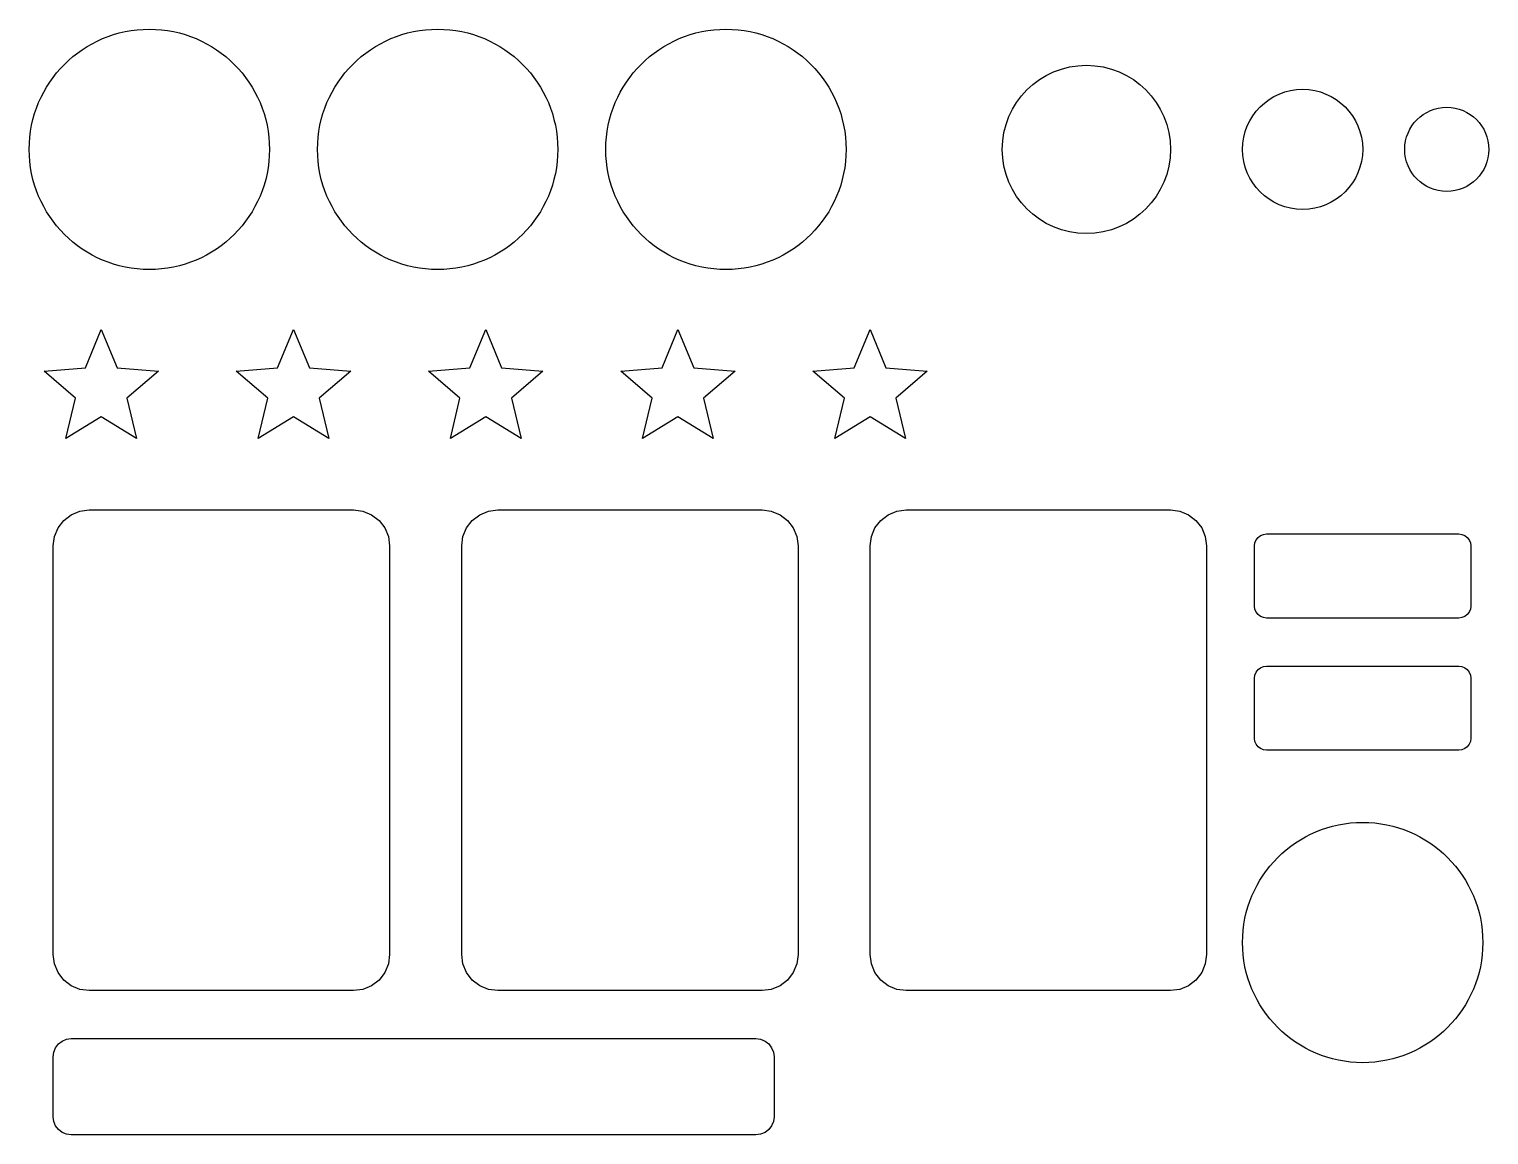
# Model space of a CAD drawing. Header units: millimetres. Extents: x 6 to 128, y 2 to 94.
import ezdxf

# ---------------------------------------------------------------- set-up
doc = ezdxf.new("R2010")
doc.units = ezdxf.units.MM
doc.layers.add('CUT', color=1, linetype='CONTINUOUS')

msp = doc.modelspace()

# ---------------------------------------------------------------- linework, layer by layer
at = {"layer": 'CUT'}
for points in [[(12, 69), (13.32, 65.82), (16.76, 65.55), (14.14, 63.3), (14.94, 59.95), (12, 61.75), (9.06, 59.95), (9.86, 63.3), (7.24, 65.55), (10.68, 65.82)], [(28, 69), (29.32, 65.82), (32.76, 65.55), (30.14, 63.3), (30.94, 59.95), (28, 61.75), (25.06, 59.95), (25.86, 63.3), (23.24, 65.55), (26.68, 65.82)], [(44, 69), (45.32, 65.82), (48.76, 65.55), (46.14, 63.3), (46.94, 59.95), (44, 61.75), (41.06, 59.95), (41.86, 63.3), (39.24, 65.55), (42.68, 65.82)], [(60, 69), (61.32, 65.82), (64.76, 65.55), (62.14, 63.3), (62.94, 59.95), (60, 61.75), (57.06, 59.95), (57.86, 63.3), (55.24, 65.55), (58.68, 65.82)], [(76, 69), (77.32, 65.82), (80.76, 65.55), (78.14, 63.3), (78.94, 59.95), (76, 61.75), (73.06, 59.95), (73.86, 63.3), (71.24, 65.55), (74.68, 65.82)], [(33, 54), (33.7765, 53.8978), (34.5, 53.5981), (35.1213, 53.1213), (35.5981, 52.5), (35.8978, 51.7765), (36, 51), (36, 17), (35.8978, 16.2235), (35.5981, 15.5), (35.1213, 14.8787), (34.5, 14.4019), (33.7765, 14.1022), (33, 14), (11, 14), (10.2235, 14.1022), (9.5, 14.4019), (8.8787, 14.8787), (8.4019, 15.5), (8.1022, 16.2235), (8, 17), (8, 51), (8.1022, 51.7765), (8.4019, 52.5), (8.8787, 53.1213), (9.5, 53.5981), (10.2235, 53.8978), (11, 54)], [(67, 54), (67.7765, 53.8978), (68.5, 53.5981), (69.1213, 53.1213), (69.5981, 52.5), (69.8978, 51.7765), (70, 51), (70, 17), (69.8978, 16.2235), (69.5981, 15.5), (69.1213, 14.8787), (68.5, 14.4019), (67.7765, 14.1022), (67, 14), (45, 14), (44.2235, 14.1022), (43.5, 14.4019), (42.8787, 14.8787), (42.4019, 15.5), (42.1022, 16.2235), (42, 17), (42, 51), (42.1022, 51.7765), (42.4019, 52.5), (42.8787, 53.1213), (43.5, 53.5981), (44.2235, 53.8978), (45, 54)], [(101, 54), (101.7765, 53.8978), (102.5, 53.5981), (103.1213, 53.1213), (103.5981, 52.5), (103.8978, 51.7765), (104, 51), (104, 17), (103.8978, 16.2235), (103.5981, 15.5), (103.1213, 14.8787), (102.5, 14.4019), (101.7765, 14.1022), (101, 14), (79, 14), (78.2235, 14.1022), (77.5, 14.4019), (76.8787, 14.8787), (76.4019, 15.5), (76.1022, 16.2235), (76, 17), (76, 51), (76.1022, 51.7765), (76.4019, 52.5), (76.8787, 53.1213), (77.5, 53.5981), (78.2235, 53.8978), (79, 54)], [(125, 52), (125.2588, 51.9659), (125.5, 51.866), (125.7071, 51.7071), (125.866, 51.5), (125.9659, 51.2588), (126, 51), (126, 46), (125.9659, 45.7412), (125.866, 45.5), (125.7071, 45.2929), (125.5, 45.134), (125.2588, 45.0341), (125, 45), (109, 45), (108.7412, 45.0341), (108.5, 45.134), (108.2929, 45.2929), (108.134, 45.5), (108.0341, 45.7412), (108, 46), (108, 51), (108.0341, 51.2588), (108.134, 51.5), (108.2929, 51.7071), (108.5, 51.866), (108.7412, 51.9659), (109, 52)], [(125, 41), (125.2588, 40.9659), (125.5, 40.866), (125.7071, 40.7071), (125.866, 40.5), (125.9659, 40.2588), (126, 40), (126, 35), (125.9659, 34.7412), (125.866, 34.5), (125.7071, 34.2929), (125.5, 34.134), (125.2588, 34.0341), (125, 34), (109, 34), (108.7412, 34.0341), (108.5, 34.134), (108.2929, 34.2929), (108.134, 34.5), (108.0341, 34.7412), (108, 35), (108, 40), (108.0341, 40.2588), (108.134, 40.5), (108.2929, 40.7071), (108.5, 40.866), (108.7412, 40.9659), (109, 41)], [(66.5, 10), (66.8882, 9.9489), (67.25, 9.799), (67.5607, 9.5607), (67.799, 9.25), (67.9489, 8.8882), (68, 8.5), (68, 3.5), (67.9489, 3.1118), (67.799, 2.75), (67.5607, 2.4393), (67.25, 2.201), (66.8882, 2.0511), (66.5, 2), (9.5, 2), (9.1118, 2.0511), (8.75, 2.201), (8.4393, 2.4393), (8.201, 2.75), (8.0511, 3.1118), (8, 3.5), (8, 8.5), (8.0511, 8.8882), (8.201, 9.25), (8.4393, 9.5607), (8.75, 9.799), (9.1118, 9.9489), (9.5, 10)]]:
    msp.add_lwpolyline(points, close=True, dxfattribs=at)
for centre, radius in [((16, 84), 10), ((40, 84), 10), ((64, 84), 10), ((94, 84), 7), ((112, 84), 5), ((124, 84), 3.5), ((117, 18), 10)]:
    msp.add_circle(centre, radius, dxfattribs=at)

doc.saveas('drawing.dxf')
